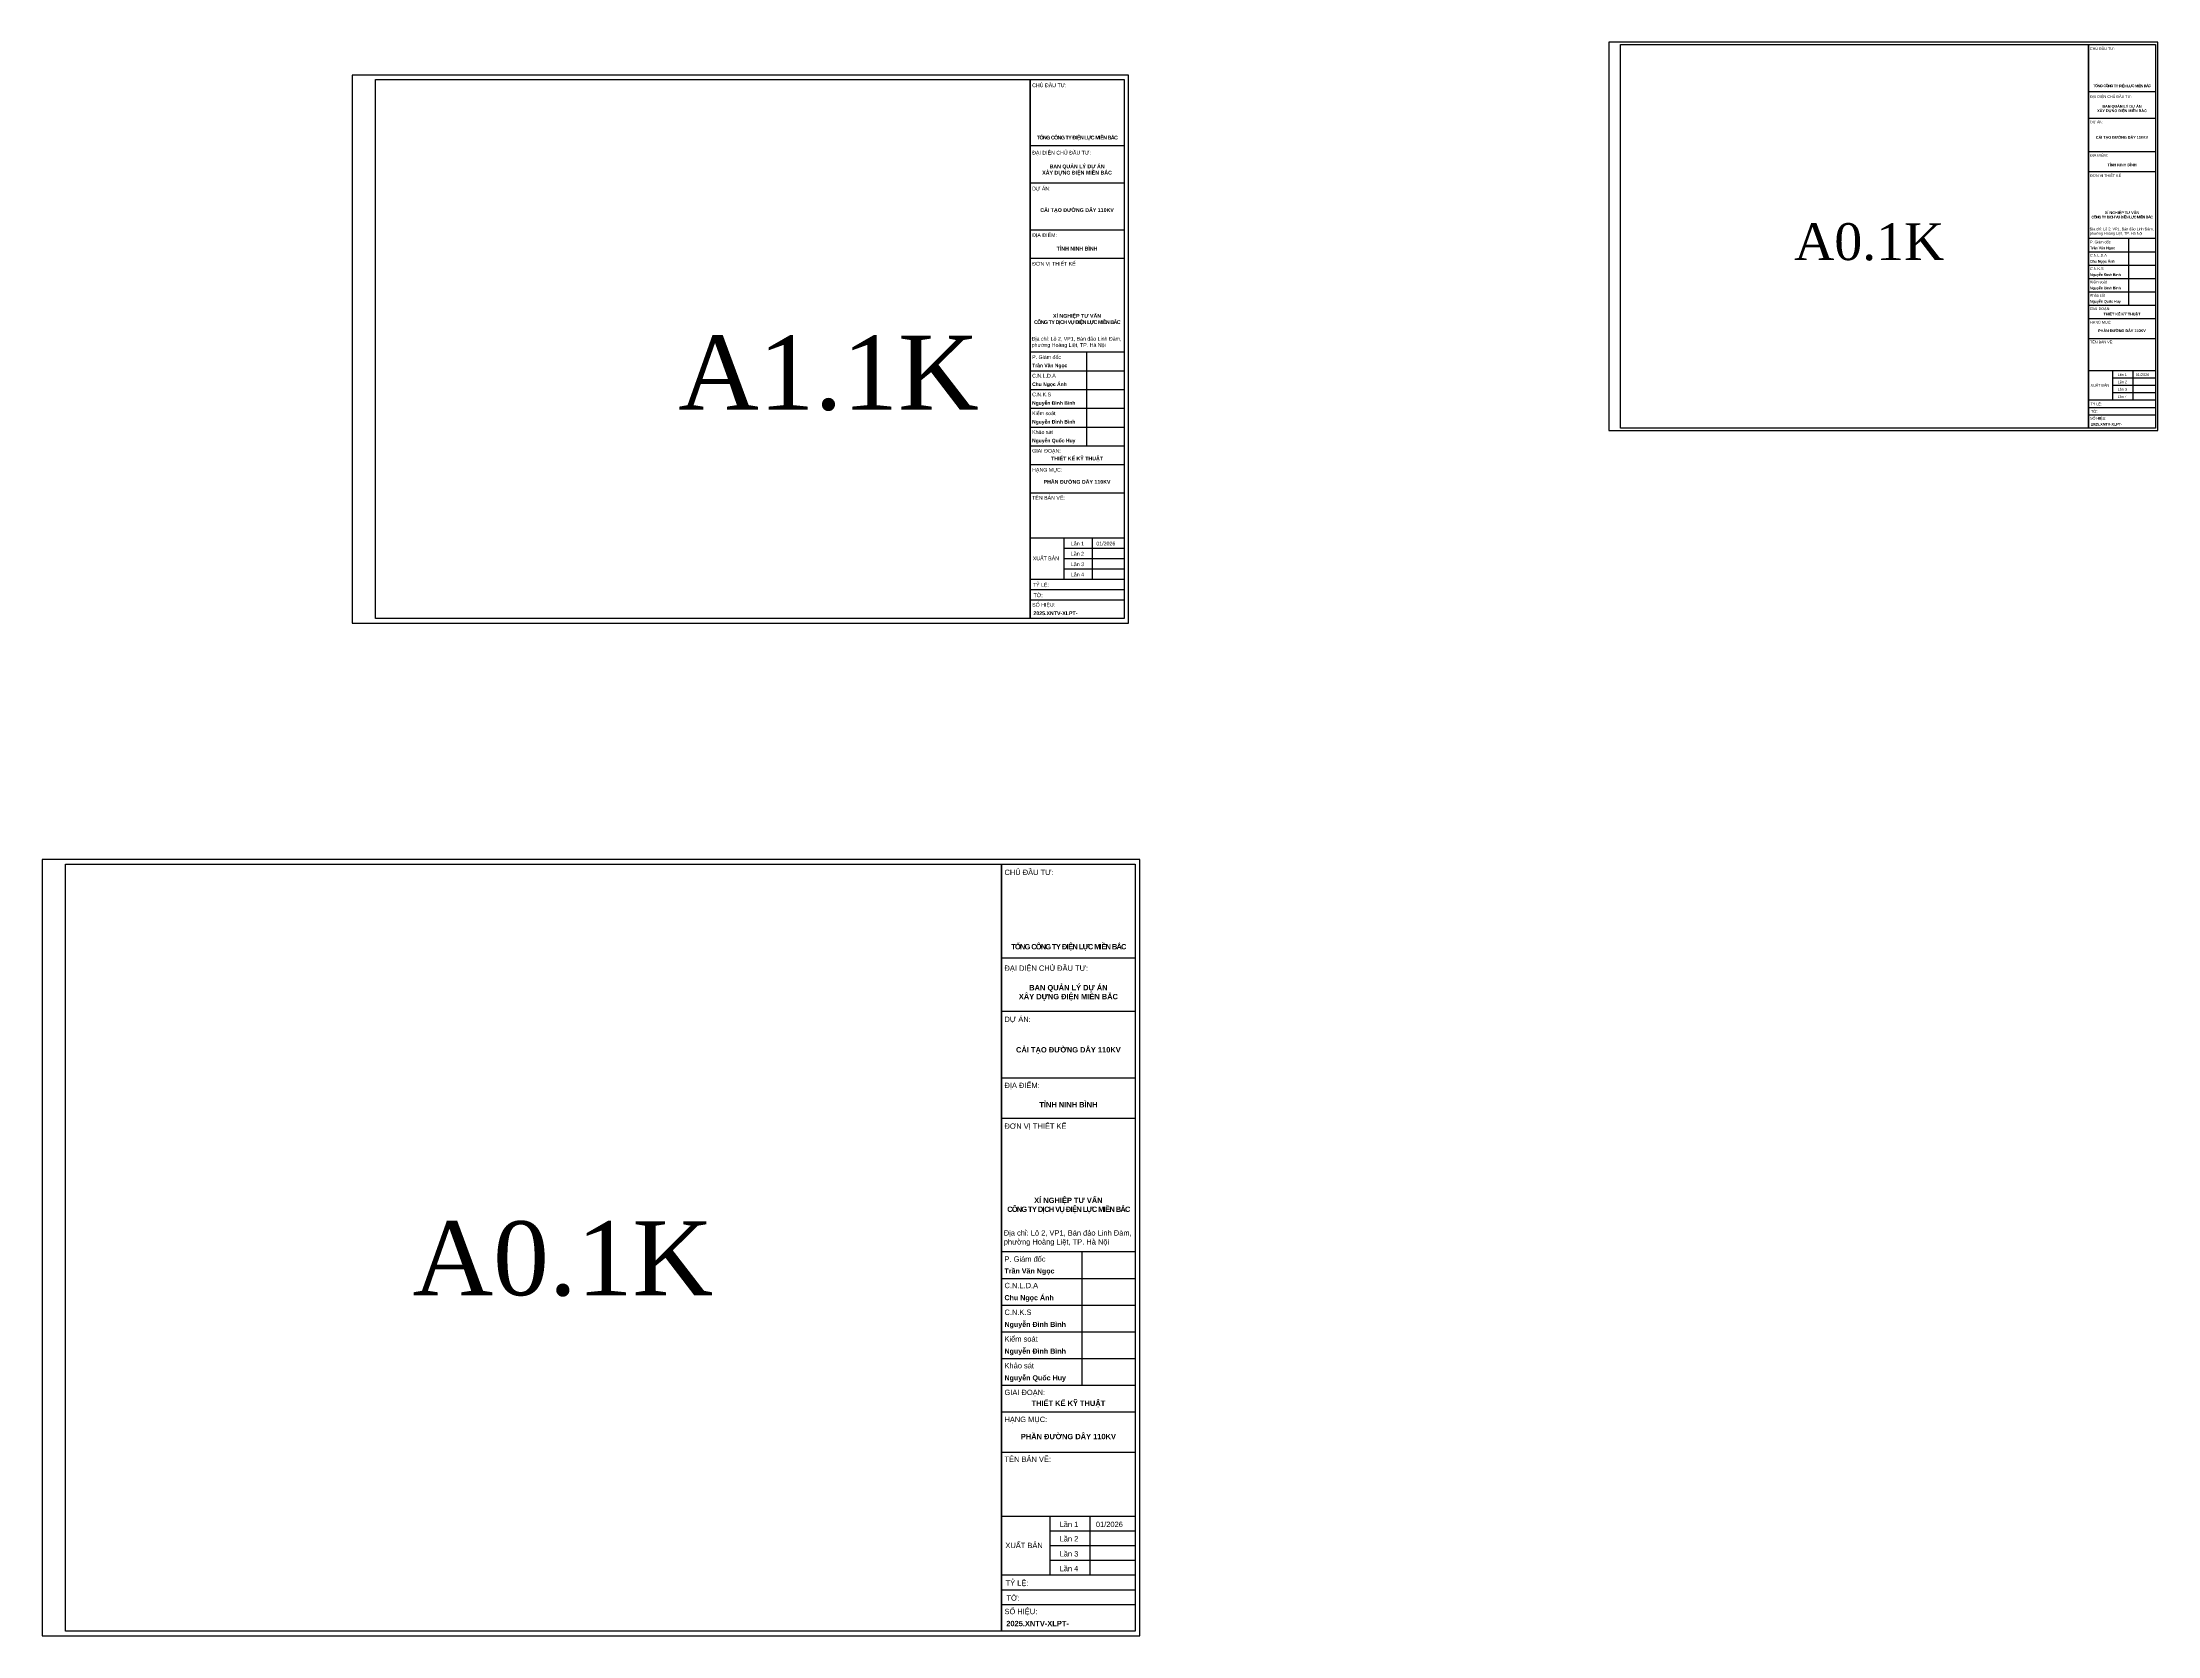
# Model space of a CAD drawing. Header units: feet. Extents: x 74374 to 92081, y 43964 to 65389.
# Drawn here: x 88963 to 91255, y 55601 to 57328 of the extents above; entities that cross this region are included whole.
import ezdxf
from ezdxf.enums import TextEntityAlignment as Align

# ---------------------------------------------------------------- set-up
doc = ezdxf.new("R2010")
doc.units = ezdxf.units.FT
doc.header["$MEASUREMENT"] = 0
for name, color, linetype in [('12-khung ten', 12, 'Continuous'), ('7-Text khung ten', 7, 'Continuous'), ('Khung', 7, 'Continuous'), ('KHUNG-TEN', 7, 'Continuous')]:
    doc.layers.add(name, color=color, linetype=linetype)
doc.styles.add('Arial-Bold', font='arialbd.ttf')
doc.styles.add('PEC_TIMENEW', font='times.ttf')
doc.styles.add('Style-Arial', font='arial.ttf')

msp = doc.modelspace()

# ---------------------------------------------------------------- linework, layer by layer
for p, q in [((91180.11247, 57274.34484), (91252.49923, 57274.34484)), ((91180.11247, 57245.39014), (91252.49923, 57245.39014)), ((90033.40164, 57215.84095), (90135.1438, 57215.84095)), ((91180.11247, 57209.19676), (91252.49923, 57209.19676)), ((91180.11247, 57187.48073), (91252.49923, 57187.48073)), ((90033.40164, 57175.14409), (90135.1438, 57175.14409)), ((90033.40164, 57124.27301), (90135.1438, 57124.27301)), ((91223.54452, 57115.09397), (91223.54452, 57042.70721)), ((90033.40164, 57093.75036), (90135.1438, 57093.75036)), ((91180.11247, 57028.22986), (91252.49923, 57028.22986)), ((91180.11247, 57006.51383), (91252.49923, 57006.51383)), ((90094.44693, 56992.0082), (90094.44693, 56890.26604)), ((91180.11247, 56971.76818), (91252.49923, 56971.76818)), ((91206.1717, 56963.80564), (91252.49923, 56963.80564)), ((91206.1717, 56955.8431), (91252.49923, 56955.8431)), ((91180.11247, 56939.91801), (91252.49923, 56939.91801)), ((91180.11247, 56931.95547), (91252.49923, 56931.95547)), ((91206.1717, 56947.88055), (91252.49923, 56947.88055)), ((91180.11247, 56923.99292), (91252.49923, 56923.99292)), ((90033.40164, 56869.91761), (90135.1438, 56869.91761)), ((90033.40164, 56839.39496), (90135.1438, 56839.39496)), ((90033.40164, 56790.55872), (90135.1438, 56790.55872)), ((90070.02881, 56779.36708), (90135.1438, 56779.36708)), ((90070.02881, 56768.17545), (90135.1438, 56768.17545)), ((90033.40164, 56745.79217), (90135.1438, 56745.79217)), ((90070.02881, 56756.98381), (90135.1438, 56756.98381)), ((90033.40164, 56734.60053), (90135.1438, 56734.60053)), ((90033.40164, 56723.4089), (90135.1438, 56723.4089)), ((90002.5057, 56335.53576), (90147.27922, 56335.53576)), ((90002.5057, 56277.62636), (90147.27922, 56277.62636)), ((90002.5057, 56205.2396), (90147.27922, 56205.2396)), ((90002.5057, 56161.80754), (90147.27922, 56161.80754)), ((90089.36981, 56017.03402), (90089.36981, 55872.2605)), ((90002.5057, 55843.3058), (90147.27922, 55843.3058)), ((90002.5057, 55799.87374), (90147.27922, 55799.87374)), ((90002.5057, 55730.38245), (90147.27922, 55730.38245)), ((90054.62417, 55714.45737), (90147.27922, 55714.45737)), ((90054.62417, 55698.53228), (90147.27922, 55698.53228)), ((90002.5057, 55666.68211), (90147.27922, 55666.68211)), ((90054.62417, 55682.60719), (90147.27922, 55682.60719)), ((90002.5057, 55650.75702), (90147.27922, 55650.75702)), ((90002.5057, 55634.83193), (90147.27922, 55634.83193))]:
    msp.add_line(p, q)
for points in [[(91206.1717, 56971.76818), (91206.1717, 56939.91801)], [(91227.88773, 56971.76818), (91227.88773, 56939.91801)], [(90070.02881, 56790.55872), (90070.02881, 56745.79217)], [(90100.55146, 56790.55872), (90100.55146, 56745.79217)], [(90054.62417, 55730.38245), (90054.62417, 55666.68211)], [(90098.05622, 55730.38245), (90098.05622, 55666.68211)]]:
    msp.add_lwpolyline(points)
at = {"layer": '12-khung ten', "color": 7}
for points in [[(91180.11247, 57325.01557), (91252.49923, 57325.01557), (91252.49923, 56909.51557), (91180.11247, 56909.51557)], [(89324.1438, 57287.06046), (90135.1438, 57287.06046), (90135.1438, 56703.06046), (89324.1438, 56703.06046)], [(89324.1438, 57287.06046), (90033.40164, 57287.06046), (90033.40164, 56703.06046), (89324.1438, 56703.06046)], [(90033.40164, 57287.06046), (90135.1438, 57287.06046), (90135.1438, 56703.06046), (90033.40164, 56703.06046)], [(90002.5057, 56436.87723), (90147.27922, 56436.87723), (90147.27922, 55605.87723), (90002.5057, 55605.87723)]]:
    msp.add_lwpolyline(points, close=True, dxfattribs=at)
at = {"layer": 'DEFPOINTS', "color": 4}
for points in [[(90660.49923, 56907.01557), (91254.99923, 56907.01557), (91254.99923, 57327.51557), (90660.49923, 57327.51557)], [(89299.1438, 56698.06046), (90140.1438, 56698.06046), (90140.1438, 57292.06046), (89299.1438, 57292.06046)], [(88963.27922, 55600.87723), (90152.27922, 55600.87723), (90152.27922, 56441.87723), (88963.27922, 56441.87723)]]:
    msp.add_lwpolyline(points, close=True, dxfattribs=at)
at = {"layer": 'DEFPOINTS'}
for points in [[(90672.99923, 57325.01557), (91180.11247, 57325.01557), (91180.11247, 56909.51557), (90672.99923, 56909.51557)], [(89324.1438, 57287.06046), (90033.40164, 57287.06046), (90033.40164, 56703.06046), (89324.1438, 56703.06046)], [(88988.27922, 56436.87723), (90002.5057, 56436.87723), (90002.5057, 55605.87723), (88988.27922, 55605.87723)]]:
    msp.add_lwpolyline(points, close=True, dxfattribs=at)
at = {"layer": 'KHUNG-TEN', "color": 7}
for p, q in [((91180.11247, 57115.09397), (91252.49923, 57115.09397)), ((91180.11247, 57100.61662), (91252.49923, 57100.61662)), ((91180.11247, 57086.13926), (91252.49923, 57086.13926)), ((91180.11247, 57071.66191), (91252.49923, 57071.66191)), ((91180.11247, 57057.18456), (91252.49923, 57057.18456)), ((91180.11247, 57042.70721), (91252.49923, 57042.70721)), ((90033.40164, 56992.0082), (90135.1438, 56992.0082)), ((90033.40164, 56971.65977), (90135.1438, 56971.65977)), ((90033.40164, 56951.31133), (90135.1438, 56951.31133)), ((90033.40164, 56930.9629), (90135.1438, 56930.9629)), ((90033.40164, 56910.61447), (90135.1438, 56910.61447)), ((90033.40164, 56890.26604), (90135.1438, 56890.26604)), ((90002.5057, 56017.03402), (90147.27922, 56017.03402)), ((90002.5057, 55988.07932), (90147.27922, 55988.07932)), ((90002.5057, 55959.12461), (90147.27922, 55959.12461)), ((90002.5057, 55930.16991), (90147.27922, 55930.16991)), ((90002.5057, 55901.21521), (90147.27922, 55901.21521)), ((90002.5057, 55872.2605), (90147.27922, 55872.2605))]:
    msp.add_line(p, q, dxfattribs=at)

# ---------------------------------------------------------------- texts
at = {"layer": '7-Text khung ten'}
for s, height, style, p in [('CHỦ ĐẦU TƯ:', 2.8954704, 'Style-Arial', (91181.68985, 57319.18326)), ('CHỦ ĐẦU TƯ:', 4.0696864, 'Style-Arial', (90035.61871, 57278.86294)), ('ĐẠI DIỆN CHỦ ĐẦU TƯ:', 2.8954704, 'Style-Arial', (91181.68985, 57267.24835)), ('DỰ ÁN:', 2.89547, 'Style-Arial', (91181.68985, 57239.55782)), ('ĐẠI DIỆN CHỦ ĐẦU TƯ:', 4.0696864, 'Style-Arial', (90035.61871, 57205.86659)), ('ĐỊA ĐIỂM:', 2.89547, 'Style-Arial', (91181.68985, 57203.7322)), ('ĐƠN VỊ THIẾT KẾ', 2.8954704, 'Style-Arial', (91181.68985, 57181.64842)), ('DỰ ÁN:', 4.069686, 'Style-Arial', (90035.61871, 57166.94657)), ('ĐỊA ĐIỂM:', 4.069686, 'Style-Arial', (90035.61871, 57116.59238)), ('P. Giám đốc', 2.8954704, 'Style-Arial', (91181.68985, 57109.62941)), ('ĐƠN VỊ THIẾT KẾ', 4.0696864, 'Style-Arial', (90035.61871, 57085.55284)), ('Trần Văn Ngọc', 2.7506969, 'Arial-Bold', (91181.68985, 57103.26767)), ('Chu Ngọc Ánh', 2.7506969, 'Arial-Bold', (91181.68985, 57088.79032)), ('C.N.L.D.A', 2.89547, 'Style-Arial', (91181.68985, 57095.30513)), ('C.N.K.S', 2.89547, 'Style-Arial', (91181.68985, 57080.82778)), ('Nguyễn Đình Bình', 2.7506969, 'Arial-Bold', (91181.68985, 57074.31297)), ('Kiểm soát', 2.89547, 'Style-Arial', (91181.68985, 57066.35042)), ('Nguyễn Đình Bình', 2.7506969, 'Arial-Bold', (91181.68985, 57059.83561)), ('Nguyễn Quốc Huy', 2.7506969, 'Arial-Bold', (91181.68985, 57045.35826)), ('Khảo sát', 2.89547, 'Style-Arial', (91181.68985, 57051.87307)), ('GIAI ĐOẠN:', 2.89547, 'Style-Arial', (91181.68985, 57037.39572)), ('HẠNG MỤC:', 2.89547, 'Style-Arial', (91181.68985, 57022.7653)), ('TÊN BẢN VẼ:', 2.8954704, 'Style-Arial', (91181.68985, 57001.20234)), ('Trần Văn Ngọc', 3.8662021, 'Arial-Bold', (90035.61871, 56975.38592)), ('P. Giám đốc', 4.0696864, 'Style-Arial', (90035.61871, 56984.32757)), ('Chu Ngọc Ánh', 3.8662021, 'Arial-Bold', (90035.61871, 56955.03748)), ('C.N.L.D.A', 4.069686, 'Style-Arial', (90035.61871, 56964.19428)), ('XUẤT BẢN', 2.89547, 'Style-Arial', (91182.18695, 56954.47893)), ('Lần 1', 2.89547, 'Style-Arial', (91211.57325, 56965.88421)), ('Lần 2', 2.89547, 'Style-Arial', (91211.57325, 56958.07115)), ('Lần 3', 2.89547, 'Style-Arial', (91211.57325, 56949.9341)), ('01/2026', 2.89547, 'Style-Arial', (91231.19045, 56965.88421)), ('C.N.K.S', 4.069686, 'Style-Arial', (90035.61871, 56943.84585)), ('Nguyễn Đình Bình', 3.8662021, 'Arial-Bold', (90035.61871, 56934.68905)), ('Kiểm soát', 4.069686, 'Style-Arial', (90035.61871, 56923.49742)), ('TỶ LỆ:', 2.89547, 'Style-Arial', (91182.28754, 56934.13066)), ('TỜ:', 2.89547, 'Style-Arial', (91182.75421, 56926.00893)), ('Lần 4', 2.89547, 'Style-Arial', (91211.57325, 56941.97156)), ('Nguyễn Đình Bình', 3.8662021, 'Arial-Bold', (90035.61871, 56914.34062)), ('Khảo sát', 4.069686, 'Style-Arial', (90035.61871, 56903.14898)), ('SỐ HIỆU:', 2.89547, 'Style-Arial', (91181.68985, 56918.68143)), ('2025.XNTV-XLPT-', 2.8954704, 'Arial-Bold', (91182.64736, 56912.16663)), ('GIAI ĐOẠN:', 4.069686, 'Style-Arial', (90035.61871, 56882.80055)), ('Nguyễn Quốc Huy', 3.8662021, 'Arial-Bold', (90035.61871, 56893.99219)), ('HẠNG MỤC:', 4.069686, 'Style-Arial', (90035.61871, 56862.23698)), ('TÊN BẢN VẼ:', 4.0696864, 'Style-Arial', (90035.61871, 56831.92947)), ('XUẤT BẢN', 4.069686, 'Style-Arial', (90036.3174, 56766.25805)), ('Lần 1', 4.069686, 'Style-Arial', (90077.62088, 56782.28859)), ('Lần 2', 4.069686, 'Style-Arial', (90077.62088, 56771.30706)), ('01/2026', 4.069686, 'Style-Arial', (90105.19355, 56782.28859)), ('Lần 3', 4.069686, 'Style-Arial', (90077.62088, 56759.87014)), ('Lần 4', 4.069686, 'Style-Arial', (90077.62088, 56748.6785)), ('SỐ HIỆU:', 4.069686, 'Style-Arial', (90035.61871, 56715.94341)), ('TỶ LỆ:', 4.069686, 'Style-Arial', (90036.45878, 56737.65784)), ('TỜ:', 4.069686, 'Style-Arial', (90037.11471, 56726.24246)), ('2025.XNTV-XLPT-', 4.0696864, 'Arial-Bold', (90036.96453, 56706.78661)), ('CHỦ ĐẦU TƯ:', 5.7909408, 'Style-Arial', (90005.66047, 56425.21261)), ('ĐẠI DIỆN CHỦ ĐẦU TƯ:', 5.7909408, 'Style-Arial', (90005.66047, 56321.34279)), ('DỰ ÁN:', 5.790941, 'Style-Arial', (90005.66047, 56265.96173)), ('ĐỊA ĐIỂM:', 5.790941, 'Style-Arial', (90005.66047, 56194.31048)), ('ĐƠN VỊ THIẾT KẾ', 5.7909408, 'Style-Arial', (90005.66047, 56150.14292)), ('P. Giám đốc', 5.7909408, 'Style-Arial', (90005.66047, 56006.1049)), ('Trần Văn Ngọc', 5.5013937, 'Arial-Bold', (90005.66047, 55993.38143)), ('Chu Ngọc Ánh', 5.5013937, 'Arial-Bold', (90005.66047, 55964.42672)), ('C.N.L.D.A', 5.790941, 'Style-Arial', (90005.66047, 55977.45634)), ('C.N.K.S', 5.790941, 'Style-Arial', (90005.66047, 55948.50163)), ('Nguyễn Đình Bình', 5.5013937, 'Arial-Bold', (90005.66047, 55935.47202)), ('Kiểm soát', 5.790941, 'Style-Arial', (90005.66047, 55919.54693)), ('Nguyễn Đình Bình', 5.5013937, 'Arial-Bold', (90005.66047, 55906.51731)), ('Khảo sát', 5.790941, 'Style-Arial', (90005.66047, 55890.59223)), ('Nguyễn Quốc Huy', 5.5013937, 'Arial-Bold', (90005.66047, 55877.56261)), ('GIAI ĐOẠN:', 5.790941, 'Style-Arial', (90005.66047, 55861.63752)), ('HẠNG MỤC:', 5.790941, 'Style-Arial', (90005.66047, 55832.37668)), ('TÊN BẢN VẼ:', 5.7909408, 'Style-Arial', (90005.66047, 55789.25076)), ('Lần 1', 5.790941, 'Style-Arial', (90065.42726, 55718.61451)), ('01/2026', 5.790941, 'Style-Arial', (90104.66166, 55718.61451)), ('XUẤT BẢN', 5.790941, 'Style-Arial', (90006.65467, 55695.80394)), ('Lần 2', 5.790941, 'Style-Arial', (90065.42726, 55702.98839)), ('Lần 3', 5.790941, 'Style-Arial', (90065.42726, 55686.71428)), ('Lần 4', 5.790941, 'Style-Arial', (90065.42726, 55670.7892)), ('TỶ LỆ:', 5.790941, 'Style-Arial', (90006.85585, 55655.1074)), ('TỜ:', 5.790941, 'Style-Arial', (90007.7892, 55638.86394)), ('SỐ HIỆU:', 5.790941, 'Style-Arial', (90005.66047, 55624.20895)), ('2025.XNTV-XLPT-', 5.7909408, 'Arial-Bold', (90007.5755, 55611.17934))]:
    msp.add_text(s, height=height, dxfattribs=dict(at, style=style)).set_placement(p)
for s, insert, char_height, width, attachment_point, style in [('{\\fArial|b1|i0|c163|p34;\\T0.85;TỔNG CÔNG TY ĐIỆN LỰC MIỀN BẮC}', (91216.30585, 57279.95592), 2.8954704, 72.3867596, 5, 'Arial-Bold'), ('BAN QUẢN LÝ DỰ ÁN \\PXÂY DỰNG ĐIỆN MIỀN BẮC', (91216.30585, 57255.32676), 2.8954704, 72.3867596, 5, 'Arial-Bold'), ('{\\fArial|b1|i0|c163|p34;\\T0.85;TỔNG CÔNG TY ĐIỆN LỰC MIỀN BẮC}', (90084.27272, 57223.72753), 4.0696864, 101.7421603, 5, 'Arial-Bold'), ('CẢI TẠO ĐƯỜNG DÂY 110KV ', (91216.30585, 57224.09028), 2.8954704, 72.3867596, 5, 'Arial-Bold'), ('BAN QUẢN LÝ DỰ ÁN \\PXÂY DỰNG ĐIỆN MIỀN BẮC', (90084.27272, 57189.11036), 4.0696864, 101.7421603, 5, 'Arial-Bold'), ('{\\fArial|b1|i0|c163|p34;TỈNH }NINH BÌNH', (91216.30585, 57194.71828), 2.8954704, 72.3867596, 5, 'Arial-Bold'), ('CẢI TẠO ĐƯỜNG DÂY 110KV ', (90084.27272, 57145.20638), 4.0696864, 101.7421603, 5, 'Arial-Bold'), ('{\\fArial|b1|i0|c163|p34;XÍ NGHIỆP TƯ VẤN\\P\\T0.85;CÔNG TY DỊCH VỤ ĐIỆN LỰC MIỀN BẮC}', (91216.30585, 57140.10313), 2.8954704, 72.3867596, 5, 'Arial-Bold'), ('Địa chỉ: Lô 2, VP1, Bán đảo Linh Đàm, phường Hoàng Liệt, TP. Hà Nội', (91181.32294, 57126.68565), 2.8954704, 72.3867596, 1, 'Style-Arial'), ('{\\fArial|b1|i0|c163|p34;TỈNH }NINH BÌNH', (90084.27272, 57103.92299), 4.0696864, 101.7421603, 5, 'Arial-Bold'), ('{\\fArial|b1|i0|c163|p34;XÍ NGHIỆP TƯ VẤN\\P\\T0.85;CÔNG TY DỊCH VỤ ĐIỆN LỰC MIỀN BẮC}', (90084.27272, 57027.15947), 4.0696864, 101.7421603, 5, 'Arial-Bold'), ('THIẾT KẾ KỸ THUẬT', (91216.30585, 57032.55721), 2.8954704, 72.3867596, 5, 'Arial-Bold'), ('Địa chỉ: Lô 2, VP1, Bán đảo Linh Đàm, phường Hoàng Liệt, TP. Hà Nội', (90035.103, 57008.30072), 4.0696864, 101.7421603, 1, 'Style-Arial'), ('{\\fArial|b1|i0|c163|p34;PHẦN }ĐƯỜNG DÂY 110KV', (91216.30585, 57014.89254), 2.8954704, 72.3867596, 5, 'Arial-Bold'), ('THIẾT KẾ KỸ THUẬT', (90084.27272, 56875.99986), 4.0696864, 101.7421603, 5, 'Arial-Bold'), ('{\\fArial|b1|i0|c163|p34;PHẦN }ĐƯỜNG DÂY 110KV', (90084.27272, 56851.17154), 4.0696864, 101.7421603, 5, 'Arial-Bold'), ('{\\fArial|b1|i0|c163|p34;\\T0.85;TỔNG CÔNG TY ĐIỆN LỰC MIỀN BẮC}', (90074.89246, 56346.75793), 5.7909408, 144.7735192, 5, 'Arial-Bold'), ('BAN QUẢN LÝ DỰ ÁN \\PXÂY DỰNG ĐIỆN MIỀN BẮC', (90074.89246, 56297.4996), 5.7909408, 144.7735192, 5, 'Arial-Bold'), ('CẢI TẠO ĐƯỜNG DÂY 110KV ', (90074.89246, 56235.02664), 5.7909408, 144.7735192, 5, 'Arial-Bold'), ('{\\fArial|b1|i0|c163|p34;TỈNH }NINH BÌNH', (90074.89246, 56176.28264), 5.7909408, 144.7735192, 5, 'Arial-Bold'), ('{\\fArial|b1|i0|c163|p34;XÍ NGHIỆP TƯ VẤN\\P\\T0.85;CÔNG TY DỊCH VỤ ĐIỆN LỰC MIỀN BẮC}', (90074.89246, 56067.05235), 5.7909408, 144.7735192, 5, 'Arial-Bold'), ('Địa chỉ: Lô 2, VP1, Bán đảo Linh Đàm, phường Hoàng Liệt, TP. Hà Nội', (90004.92665, 56040.21738), 5.7909408, 144.7735192, 1, 'Style-Arial'), ('THIẾT KẾ KỸ THUẬT', (90074.89246, 55851.96051), 5.7909408, 144.7735192, 5, 'Arial-Bold'), ('{\\fArial|b1|i0|c163|p34;PHẦN }ĐƯỜNG DÂY 110KV', (90074.89246, 55816.63117), 5.7909408, 144.7735192, 5, 'Arial-Bold')]:
    msp.add_mtext(s, dxfattribs=dict(at, insert=insert, char_height=char_height, width=width, attachment_point=attachment_point, style=style))
at = {"layer": 'Khung', "color": 2, "style": 'PEC_TIMENEW'}
for height, p in [(40, (90942.46777, 57111.50444)), (80, (89527.21631, 56009.85496))]:
    msp.add_text('A0.1K', height=height, dxfattribs=at).set_placement(p, align=Align.MIDDLE_CENTER)
at = {"layer": 'Khung', "color": 3, "style": 'PEC_TIMENEW'}
msp.add_text('A1.1K', height=80, dxfattribs=at).set_placement((89814.9605, 56969.5621), align=Align.MIDDLE_CENTER)

doc.saveas('drawing.dxf')
